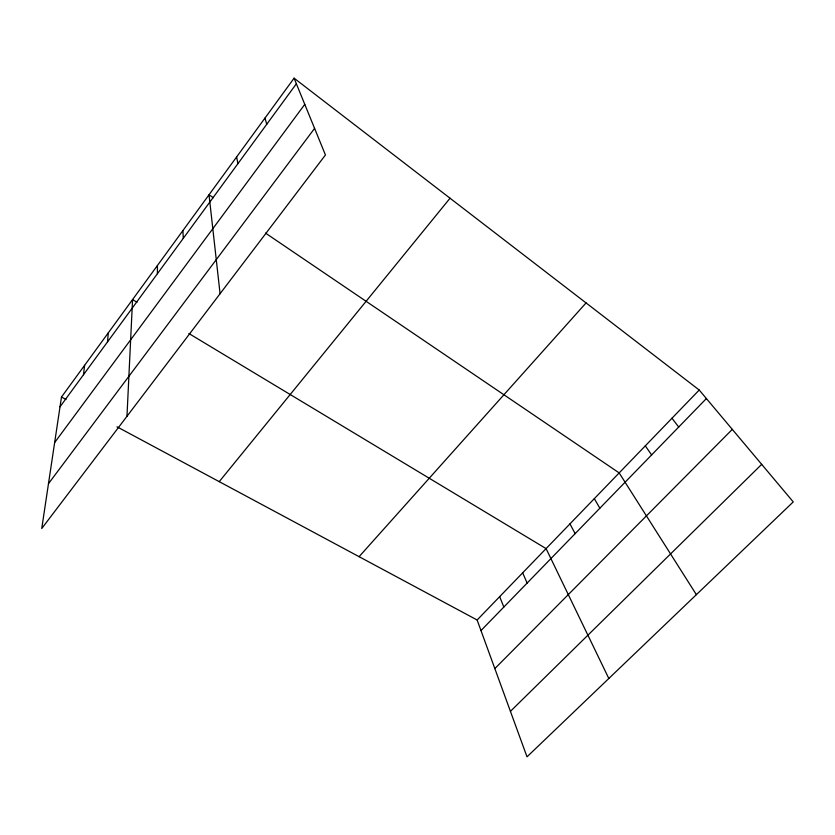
<?xml version="1.0" encoding="UTF-8"?>
<svg xmlns="http://www.w3.org/2000/svg" width="835" height="835" viewBox="0 0 835 835"><rect width="100%" height="100%" fill="white"/><g stroke="black" fill="none" stroke-linecap="round" stroke-linejoin="round"><path stroke-width="1.25" d="M157.398 273.723L157.418 265.52M126.972 416.3L132.567 299.598L136.961 302.239M107.517 341.901L108.299 332.852M83.479 374.748L84.617 365.312M61.487 397.022L41.75 528.503L325.441 154.976L294.087 78.177L61.487 397.022L66.007 399.443M60.016 406.822L296.373 83.771M54.651 442.56L304.775 104.354M48.482 483.674L314.586 128.371M219.229 481.649L450.044 198.219M359.092 556.684L586.055 302.917M477.129 619.998L699.219 390.029L793.25 501.908L527.01 756.823L477.129 619.998L117.004 426.81M480.981 630.571L706.379 398.556M494.842 668.595L732.295 429.378M510.425 711.347L761.687 464.354M188.867 333.499L546.08 548.605L608.819 678.49M213.301 197.697L209.021 194.785L220.075 293.722M265.509 233.101L619.173 472.913L696.38 594.656M294.087 78.177L699.219 390.029M671.977 418.241L678.709 427.04M645.298 445.859L651.613 454.929M594.322 498.641L599.864 508.202M569.971 523.869L575.138 533.648M522.658 572.862L527.146 583.06M499.674 596.66L503.839 607.045M264.977 118.079L266.741 124.269M236.629 156.938L237.912 163.681M182.896 230.596L183.282 238.351"/></g></svg>
